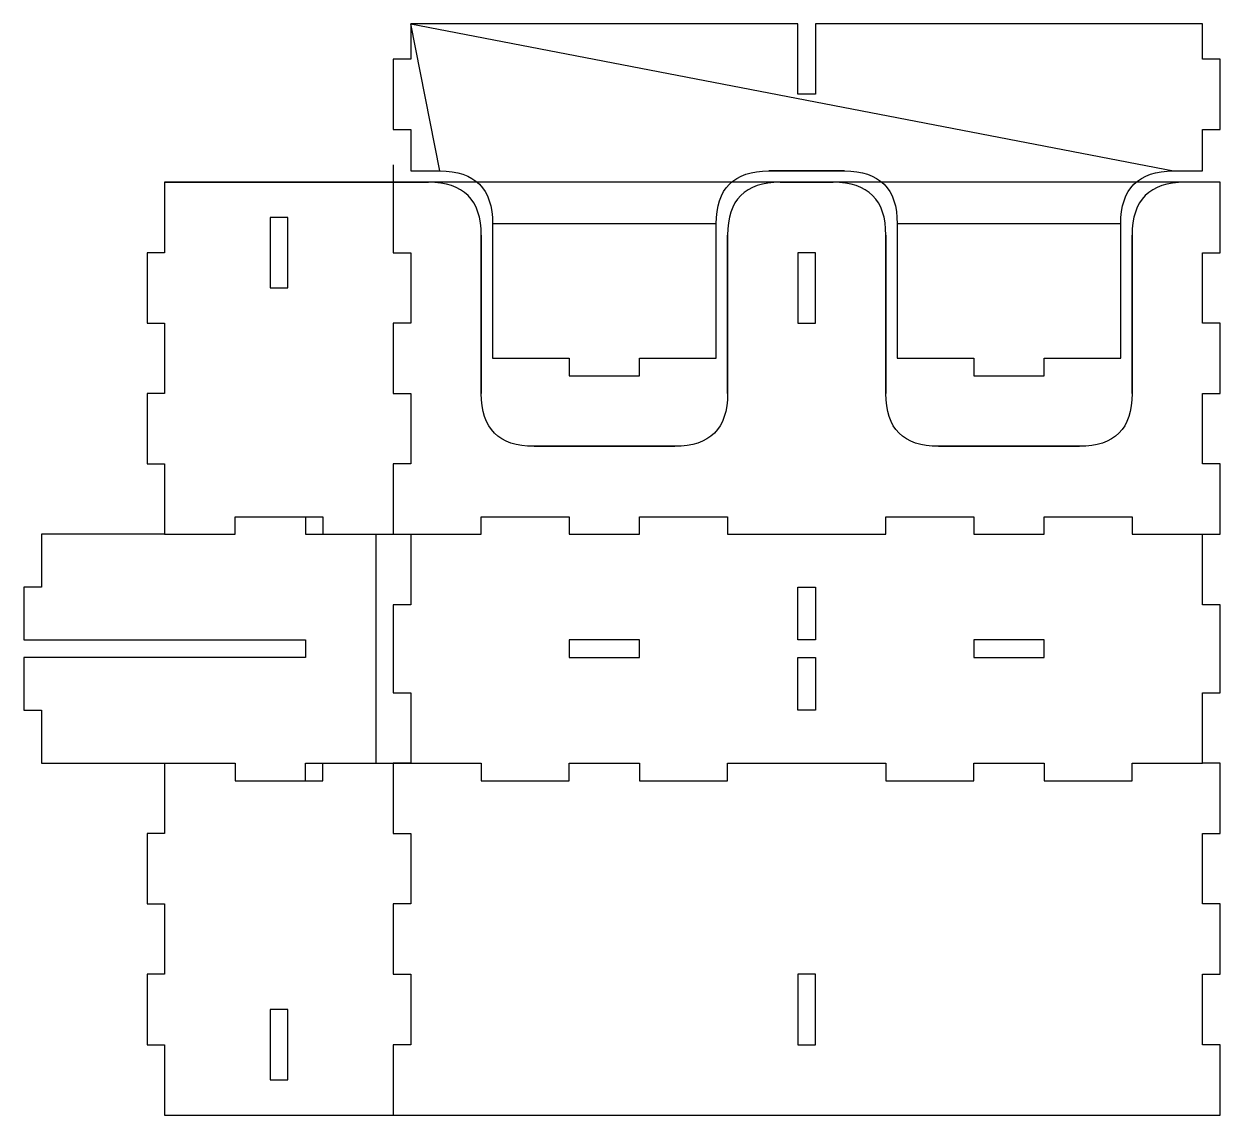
# Model space of a CAD drawing. Extents: x 153 to 765, y 27 to 585.
import ezdxf

# ---------------------------------------------------------------- set-up
doc = ezdxf.new("R2010")
doc.units = 0
doc.layers.add('Double_Box', color=7, linetype='CONTINUOUS')

msp = doc.modelspace()

# ---------------------------------------------------------------- linework, layer by layer
at = {"layer": 'Double_Box', "color": 7}
for points in [[(351, 585), (351, 567), (342, 567), (342, 531), (351, 531), (351, 509.8), (365.8, 509.8)], [(741.2, 509.8), (756, 509.8), (756, 531), (765, 531), (765, 567), (756, 567), (756, 585), (558, 585), (558, 549), (549, 549), (549, 585), (351, 585)], [(534.2, 509.8), (572.8, 509.8)], [(225, 504), (225, 468), (216, 468), (216, 432), (225, 432), (224.98, 396), (216, 396), (216, 360), (225, 360), (225, 324), (162, 324), (162, 297), (153, 297), (153, 270), (297, 270), (297, 261), (153, 261), (153, 234), (162, 234), (162, 207), (225, 207), (225, 171), (216, 171), (216, 135), (225, 135), (225, 99), (216, 99), (216, 63), (225, 63), (225, 27), (765, 27), (765, 63), (756, 63), (756, 99), (765, 99), (765, 135), (756, 135), (756, 171), (765, 171), (765, 207), (756, 207), (756, 243), (765, 243), (765, 288), (756, 288), (756, 324), (765, 324), (765, 360), (756, 360), (756, 396), (765, 396), (765, 432), (756, 432), (756, 468), (765, 468), (765, 504), (747, 504)], [(360, 504), (225, 504)], [(567, 504), (540, 504)], [(279, 486), (279, 450), (288, 450), (288, 486), (279, 486)], [(392.8, 482.8), (392.8, 441), (392.8, 414), (423, 414), (432, 414), (432, 405), (468, 405), (468, 414), (477, 414), (507.2, 414), (507.2, 441), (507.2, 482.8)], [(599.8, 482.8), (599.8, 441), (599.8, 414), (630, 414), (639, 414), (639, 405), (675, 405), (675, 414), (684, 414), (714.2, 414), (714.2, 441), (714.2, 482.8)], [(387, 396), (387, 477)], [(513, 477), (513, 396)], [(594, 396), (594, 477)], [(720, 477), (720, 396)], [(549, 468), (549, 432), (558, 432), (558, 468), (549, 468)], [(486, 369), (414, 369)], [(693, 369), (621, 369)], [(549, 297), (558, 297), (558, 270), (549, 270), (549, 297)], [(432, 270), (432, 261), (468, 261), (468, 270), (432, 270)], [(639, 270), (639, 261), (675, 261), (675, 270), (639, 270)], [(549, 261), (558, 261), (558, 234), (549, 234), (549, 261)], [(549, 99), (549, 63), (558, 63), (558, 99), (549, 99)], [(279, 81), (279, 45), (288, 45), (288, 81), (279, 81)]]:
    msp.add_lwpolyline(points, close=True, dxfattribs=at)
for points in [[(342, 513), (342, 468), (351, 468), (351, 432), (342, 432), (342, 396), (351, 396), (351, 360), (342, 360), (342, 324), (351, 324), (351, 288), (342, 288), (342, 243), (351, 243), (351, 207), (342, 207), (342, 171), (351, 171), (351, 135), (342, 135), (342, 99), (351, 99), (351, 63), (342, 63), (342, 27)], [(225, 324), (261, 324), (261, 333), (306, 333), (306, 324), (387, 324), (387, 333), (432, 333), (432, 324), (468, 324), (468, 333), (513, 333), (513, 324), (594, 324), (594, 333), (639, 333), (639, 324), (675, 324), (675, 333), (720, 333), (720, 324), (765, 324)], [(297, 333), (297, 324), (306, 324)], [(333, 324), (333, 207)], [(225, 207), (261, 207), (261, 198), (306, 198), (306, 207), (387, 207), (387, 198), (432, 198), (432, 207), (468, 207), (468, 198), (513, 198), (513, 207), (594, 207), (594, 198), (639, 198), (639, 207), (675, 207), (675, 198), (720, 198), (720, 207), (756, 207)], [(297, 198), (297, 207), (306, 207)]]:
    msp.add_lwpolyline(points, dxfattribs=at)
for points in [[(365.8, 509.8), (383.8, 509.8), (392.8, 500.8), (392.8, 482.8)], [(507.2, 482.8), (507.2, 500.8), (516.2, 509.8), (534.2, 509.8)], [(572.8, 509.8), (590.8, 509.8), (599.8, 500.8), (599.8, 482.8)], [(714.2, 482.8), (714.2, 500.8), (723.2, 509.8), (741.2, 509.8)], [(387, 477), (387, 495), (378, 504), (360, 504)], [(540, 504), (522, 504), (513, 495), (513, 477)], [(594, 477), (594, 495), (585, 504), (567, 504)], [(747, 504), (729, 504), (720, 495), (720, 477)], [(414, 369), (396, 369), (387, 378), (387, 396)], [(513, 396), (513, 378), (504, 369), (486, 369)], [(621, 369), (603, 369), (594, 378), (594, 396)], [(720, 396), (720, 378), (711, 369), (693, 369)]]:
    msp.add_open_spline(points, degree=3, dxfattribs=at)

doc.saveas('drawing.dxf')
